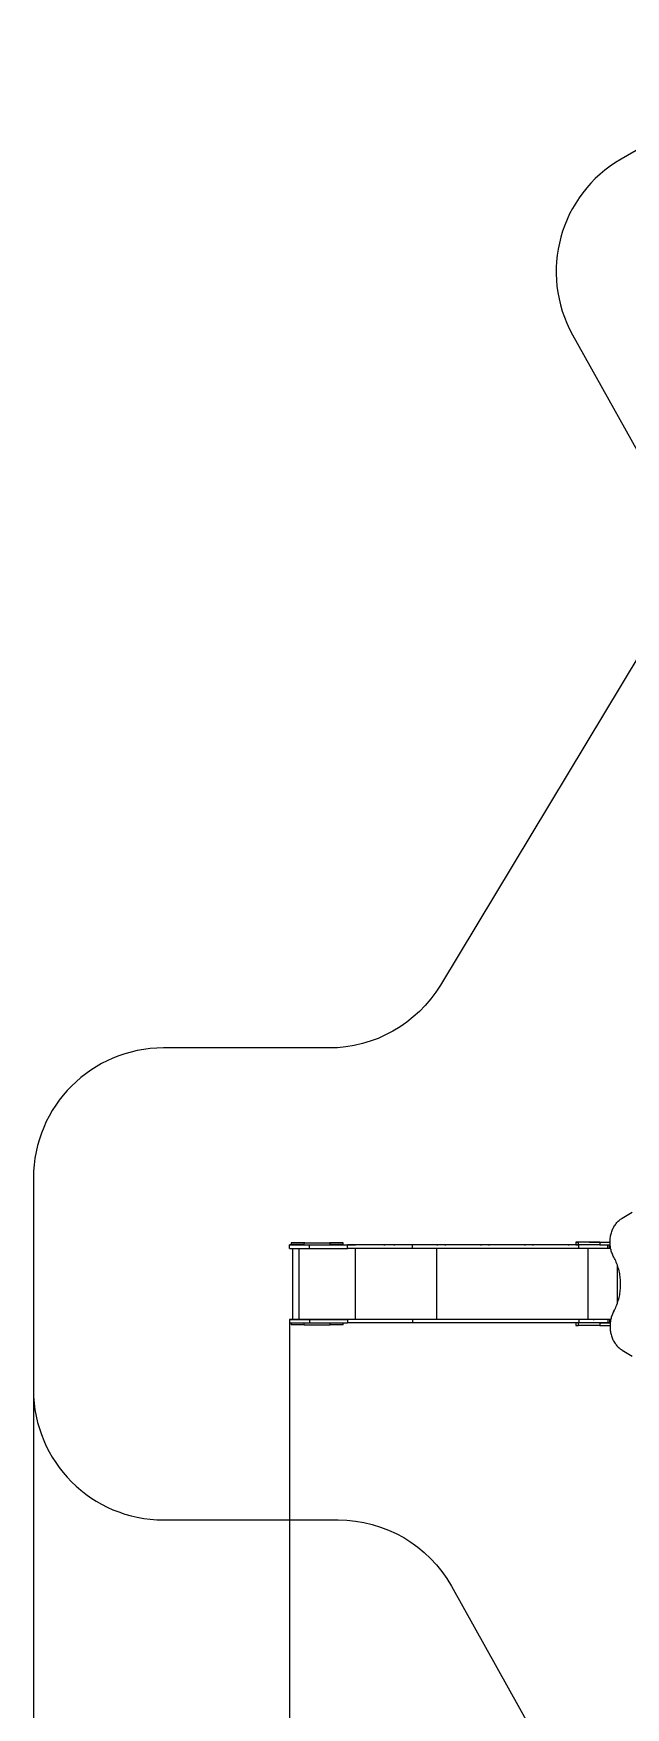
# Model space of a CAD drawing. Header units: millimetres. Extents: x -12977 to 11786, y -11805 to 10558.
# Drawn here: x -12977 to -8424, y -2319 to 10558 of the extents above; entities that cross this region are included whole.
import ezdxf

# ---------------------------------------------------------------- set-up
doc = ezdxf.new("R2010")
doc.units = ezdxf.units.MM
for name, color, linetype in [('DIKOM_ЗОНА', 80, 'Continuous'), ('DIKOM_ОБЪЕКТ', 7, 'Continuous'), ('DIKOM_РАЗМЕР_ЗОНА', 7, 'Continuous'), ('DIKOM_РАЗМЕР_ОБЪЕКТА', 7, 'Continuous')]:
    doc.layers.add(name, color=color, linetype=linetype)
doc.styles.add('style1', font='arial.ttf', dxfattribs={"width": 0.8})
doc.dimstyles.new('1-50', dxfattribs={"dimtxt": 300, "dimasz": 200, "dimexe": 100, "dimexo": 0, "dimgap": 100, "dimtad": 1, "dimtxsty": 'style1', "dimcen": 200, "dimclrd": 7, "dimclre": 7, "dimclrt": 7, "dimadec": 1, "dimazin": 2, "dimtfac": 1, "dimtmove": 0, "dimatfit": 2, "dimfxl": 0, "dimlwd": 25, "dimlwe": 18, "dimarcsym": 0})

# ---------------------------------------------------------------- blocks, each defined once
blk = doc.blocks.new('*D9')
at = {"layer": 'Defpoints', "color": 0, "transparency": 16777216}
for p in [(-11007, 666), (8788, 666), (8788, -10519)]:
    blk.add_point(p, dxfattribs=at)
at = {"layer": 'DIKOM_РАЗМЕР_ОБЪЕКТА', "color": 7, "lineweight": 18, "transparency": 16777216}
for p, q in [((-11007, 666), (-11007, -10619)), ((8788, 666), (8788, -10619))]:
    blk.add_line(p, q, dxfattribs=at)
at = {"layer": 'DIKOM_РАЗМЕР_ОБЪЕКТА', "color": 7, "lineweight": 25, "transparency": 16777216}
blk.add_line((-10807, -10519), (8588, -10519), dxfattribs=at)
at = {"layer": 'DIKOM_РАЗМЕР_ОБЪЕКТА', "color": 7, "transparency": 16777216}
for points in [[(-10807, -10485), (-10807, -10552), (-11007, -10519)], [(8588, -10485), (8588, -10552), (8788, -10519)]]:
    blk.add_solid(points, dxfattribs=at)
at = {"layer": 'DIKOM_РАЗМЕР_ОБЪЕКТА', "color": 7, "transparency": 16777216, "insert": (-1824, -10265), "char_height": 300, "attachment_point": 5, "style": 'style1'}
blk.add_mtext('19750', dxfattribs=at)
blk = doc.blocks.new('*D12')
at = {"layer": 'Defpoints', "color": 0, "transparency": 16777216}
for p in [(-12977, 124), (10765, 126), (10765, -11705)]:
    blk.add_point(p, dxfattribs=at)
at = {"layer": 'DIKOM_РАЗМЕР_ЗОНА', "color": 7, "lineweight": 18, "transparency": 16777216}
for p, q in [((-12977, 124), (-12977, -11805)), ((10765, 126), (10765, -11805))]:
    blk.add_line(p, q, dxfattribs=at)
at = {"layer": 'DIKOM_РАЗМЕР_ЗОНА', "color": 7, "lineweight": 25, "transparency": 16777216}
blk.add_line((-12777, -11705), (10565, -11705), dxfattribs=at)
at = {"layer": 'DIKOM_РАЗМЕР_ЗОНА', "color": 7, "transparency": 16777216}
for points in [[(-12777, -11671), (-12777, -11738), (-12977, -11705)], [(10565, -11671), (10565, -11738), (10765, -11705)]]:
    blk.add_solid(points, dxfattribs=at)
at = {"layer": 'DIKOM_РАЗМЕР_ЗОНА', "color": 7, "transparency": 16777216, "insert": (-1905, -11451), "char_height": 300, "attachment_point": 5, "style": 'style1'}
blk.add_mtext('23750', dxfattribs=at)

msp = doc.modelspace()

# ---------------------------------------------------------------- linework, layer by layer
at = {"layer": 'DIKOM_ЗОНА', "color": 3, "lineweight": 15}
msp.add_lwpolyline([(-1106.147, 8606.22), (-4253.605, 8606.22, -0.271818653), (-5126.753, 9118.766), (-5643.672, 10044.693, 0.418445476), (-7016.821, 10423.264), (-8457.038, 9591.754, 0.409936485), (-8830.283, 8238.448), (-8152.998, 7024.703, -0.269079133), (-8169.791, 6021.194), (-9847.45, 3237.855, -0.262907166), (-10703.902, 2754.082), (-11976.695, 2754.082, 0.414213562), (-12976.695, 1754.082), (-12976.695, 124.079, 0.414213562), (-11976.695, -875.921), (-10634.379, -875.921, -0.270743994), (-9763.189, -1384.975), (-8553.389, -3551.158, 0.271773263), (-7680.323, -4063.556), (-3297.211, -4063.556, -0.231724553), (-2507.202, -4450.46), (1665.068, -10883.842, 0.399038024)], format="xyb", dxfattribs=at)
at = {"layer": 'DIKOM_ОБЪЕКТ', "color": 7, "linetype": 'Continuous', "lineweight": 15}
for p, q in [((-8449.583, 1444.694), (-8371.602, 1491.761)), ((-11008.527, 1239.466), (-11008.529, 1239.471)), ((-11008.529, 1212.471), (-11008.529, 1239.471)), ((-11008.527, 1212.466), (-11008.529, 1212.471)), ((-11008.527, 1212.466), (-11008.527, 1239.466)), ((-10993.945, 1254.469), (-10993.945, 1239.469)), ((-10983.531, 1212.451), (-10983.532, 666.474)), ((-10934.399, 666.464), (-10934.399, 1212.441)), ((-10895.681, 1254.451), (-10695.711, 1254.45)), ((-10895.68, 1239.451), (-10895.681, 1254.451)), ((-10895.68, 1239.451), (-10695.711, 1239.451)), ((-10892.209, 1254.487), (-10692.24, 1254.487)), ((-10854.095, 1239.437), (-10562.709, 1239.436)), ((-10854.095, 1212.437), (-10854.095, 1239.437)), ((-10854.095, 1212.437), (-10562.709, 1212.436)), ((-10695.711, 1239.451), (-10695.711, 1254.45)), ((-10593.975, 1239.469), (-10593.975, 1254.468)), ((-10593.975, 1239.474), (-10499.304, 1239.474)), ((-10562.709, 1212.436), (-10562.709, 1239.436)), ((-10500.345, 666.463), (-10500.344, 1212.435)), ((-8783.8, 1239.211), (-10062.423, 1239.403)), ((-10062.422, 1212.403), (-10062.423, 1239.403)), ((-8783.8, 1212.211), (-10062.422, 1212.403)), ((-9874.987, 666.422), (-9874.987, 1212.375)), ((-8806.906, 1239.275), (-9836.424, 1239.43)), ((-8806.906, 1260.227), (-8806.906, 1239.227)), ((-8788.039, 1260.216), (-8788.039, 1239.216)), ((-8783.8, 1212.211), (-8783.8, 1239.211)), ((-8711.025, 666.247), (-8711.025, 1212.203)), ((-8687.515, 1260.229), (-8687.515, 1260.218)), ((-8639.395, 1260.214), (-8649.55, 1260.214)), ((-8647.286, 1260.229), (-8647.286, 1260.214)), ((-8621.857, 1260.142), (-8621.857, 1239.142)), ((-8558.816, 1212.197), (-8558.817, 1239.127)), ((-8547.984, 1212.197), (-8558.816, 1212.197)), ((-8550.777, 1260.225), (-8542.987, 1260.225)), ((-8550.777, 1260.225), (-8550.777, 1260.211)), ((-8542.986, 1260.236), (-8550.769, 1260.236)), ((-8542.986, 1260.211), (-8549.303, 1260.211)), ((-8547.984, 1212.197), (-8547.984, 1239.126)), ((-8486.041, 790.885), (-8486.042, 1083.289)), ((-11008.527, 666.466), (-11008.529, 666.471)), ((-11008.529, 666.471), (-11008.529, 639.471)), ((-11008.527, 666.466), (-11008.527, 639.466)), ((-10500.345, 666.463), (-10934.399, 666.464)), ((-10854.096, 666.437), (-10562.709, 666.436)), ((-10854.096, 666.437), (-10854.096, 639.437)), ((-10562.709, 666.436), (-10562.709, 639.436)), ((-8783.8, 666.211), (-10062.423, 666.403)), ((-10062.423, 666.403), (-10062.422, 639.403)), ((-8711.025, 666.247), (-9874.987, 666.422)), ((-8783.8, 666.211), (-8783.8, 639.211)), ((-8547.984, 666.197), (-8558.817, 666.197)), ((-8558.817, 666.197), (-8558.816, 639.197)), ((-8547.984, 666.197), (-8547.984, 639.197)), ((-11008.527, 639.466), (-11008.529, 639.471)), ((-10993.945, 639.454), (-10993.945, 624.469)), ((-10895.68, 624.451), (-10895.681, 639.439)), ((-10895.68, 624.451), (-10695.711, 624.451)), ((-10854.096, 639.437), (-10562.709, 639.436)), ((-10695.711, 624.451), (-10695.711, 639.437)), ((-10593.975, 624.469), (-10593.975, 639.436)), ((-8783.8, 639.211), (-10062.422, 639.403)), ((-8806.906, 639.215), (-8806.906, 618.227)), ((-8788.039, 639.211), (-8788.038, 618.216)), ((-8621.858, 639.142), (-8621.858, 618.142)), ((-8547.984, 639.197), (-8558.816, 639.197)), ((-8541.649, 639.196), (-8547.984, 639.197)), ((-8449.582, 429.475), (-8371.601, 382.395))]:
    msp.add_line(p, q, dxfattribs=at)
at = {"layer": 'DIKOM_ОБЪЕКТ', "color": 7, "linetype": 'Continuous', "lineweight": 15, "flags": 128}
for points in [[(-8513.914, 1145.418), (-8517.727, 1152.586), (-8521.293, 1159.941), (-8524.605, 1167.473), (-8527.657, 1175.167), (-8530.444, 1183.009), (-8532.962, 1190.988), (-8535.206, 1199.088), (-8537.172, 1207.296), (-8538.856, 1215.597), (-8540.256, 1223.976), (-8541.369, 1232.42), (-8542.193, 1240.912), (-8542.727, 1249.44), (-8542.971, 1257.988), (-8542.923, 1266.54), (-8542.583, 1275.083), (-8541.952, 1283.601), (-8541.032, 1292.079), (-8539.823, 1300.502), (-8538.328, 1308.857), (-8536.551, 1317.128), (-8534.492, 1325.301), (-8532.157, 1333.362), (-8529.55, 1341.297), (-8526.674, 1349.092), (-8523.535, 1356.733), (-8520.138, 1364.207), (-8516.49, 1371.501), (-8512.596, 1378.602), (-8508.463, 1385.499), (-8504.099, 1392.178), (-8499.511, 1398.629), (-8494.708, 1404.84), (-8489.697, 1410.801), (-8484.487, 1416.5), (-8479.087, 1421.928), (-8473.507, 1427.077), (-8467.756, 1431.935), (-8461.845, 1436.496), (-8455.783, 1440.751), (-8449.583, 1444.694)], [(-10993.945, 1239.48), (-10994.134, 1239.48), (-10997.089, 1239.478), (-10999.727, 1239.478), (-11002.033, 1239.477), (-11004.002, 1239.476), (-11005.623, 1239.475), (-11006.891, 1239.474), (-11007.8, 1239.473), (-11008.347, 1239.472), (-11008.529, 1239.471)], [(-11008.527, 1239.466), (-11008.342, 1239.464), (-11007.789, 1239.463), (-11006.869, 1239.461), (-11005.584, 1239.46), (-11003.938, 1239.459), (-11001.934, 1239.458), (-10999.576, 1239.456), (-10996.87, 1239.455), (-10993.824, 1239.454), (-10990.442, 1239.453), (-10986.732, 1239.451), (-10982.706, 1239.45), (-10978.37, 1239.449), (-10973.735, 1239.448), (-10968.812, 1239.447), (-10963.61, 1239.446), (-10958.145, 1239.445), (-10952.427, 1239.444), (-10946.469, 1239.443), (-10940.286, 1239.442), (-10933.892, 1239.442), (-10927.302, 1239.441), (-10920.529, 1239.44), (-10913.59, 1239.44), (-10906.503, 1239.439), (-10899.281, 1239.439), (-10891.942, 1239.438), (-10884.504, 1239.438), (-10876.983, 1239.438), (-10869.396, 1239.437), (-10861.761, 1239.437), (-10854.095, 1239.437)], [(-11008.527, 1212.466), (-11008.342, 1212.465), (-11007.789, 1212.463), (-11006.869, 1212.462), (-11005.584, 1212.46), (-11003.938, 1212.459), (-11001.934, 1212.458), (-10999.576, 1212.456), (-10996.871, 1212.455), (-10993.824, 1212.454), (-10990.442, 1212.452), (-10986.733, 1212.452), (-10982.706, 1212.45), (-10978.37, 1212.449), (-10973.734, 1212.448), (-10968.811, 1212.447), (-10963.611, 1212.446), (-10958.145, 1212.445), (-10952.427, 1212.444), (-10946.47, 1212.443), (-10940.286, 1212.442), (-10933.892, 1212.442), (-10927.302, 1212.441), (-10920.53, 1212.44), (-10913.591, 1212.44), (-10906.503, 1212.439), (-10899.281, 1212.439), (-10891.942, 1212.438), (-10884.504, 1212.438), (-10876.983, 1212.437), (-10869.396, 1212.437), (-10861.761, 1212.437), (-10854.095, 1212.437)], [(-10895.68, 1239.451), (-10901.601, 1239.451), (-10907.494, 1239.451), (-10913.34, 1239.452), (-10919.117, 1239.452), (-10924.807, 1239.452), (-10930.387, 1239.453), (-10935.839, 1239.453), (-10941.145, 1239.454), (-10946.285, 1239.454), (-10951.241, 1239.455), (-10955.996, 1239.455), (-10960.532, 1239.456), (-10964.835, 1239.457), (-10968.888, 1239.457), (-10972.679, 1239.458), (-10976.194, 1239.459), (-10979.419, 1239.46), (-10982.343, 1239.461), (-10984.958, 1239.462), (-10987.252, 1239.463), (-10989.219, 1239.464), (-10990.852, 1239.465), (-10992.143, 1239.466), (-10993.091, 1239.467), (-10993.689, 1239.468), (-10993.937, 1239.469), (-10993.945, 1239.469)], [(-10895.681, 1254.451), (-10901.601, 1254.451), (-10907.494, 1254.452), (-10913.34, 1254.452), (-10919.117, 1254.452), (-10924.806, 1254.452), (-10930.387, 1254.453), (-10935.84, 1254.453), (-10941.145, 1254.454), (-10946.285, 1254.454), (-10951.24, 1254.455), (-10955.995, 1254.455), (-10960.532, 1254.456), (-10964.835, 1254.457), (-10968.889, 1254.458), (-10972.679, 1254.458), (-10976.193, 1254.459), (-10979.418, 1254.46), (-10982.344, 1254.461), (-10984.958, 1254.462), (-10987.252, 1254.463), (-10989.219, 1254.464), (-10990.852, 1254.465), (-10992.144, 1254.466), (-10993.09, 1254.467), (-10993.689, 1254.468), (-10993.937, 1254.469), (-10993.835, 1254.47), (-10993.381, 1254.471), (-10992.577, 1254.472), (-10991.428, 1254.473), (-10989.937, 1254.474), (-10988.108, 1254.476), (-10985.948, 1254.476), (-10983.464, 1254.477), (-10980.668, 1254.478), (-10977.565, 1254.479), (-10974.17, 1254.48), (-10970.492, 1254.481), (-10966.546, 1254.482), (-10962.344, 1254.482), (-10957.903, 1254.483), (-10953.237, 1254.484), (-10948.362, 1254.484), (-10943.296, 1254.484), (-10938.057, 1254.485), (-10932.663, 1254.486), (-10927.133, 1254.486), (-10921.486, 1254.486), (-10915.743, 1254.487), (-10909.923, 1254.487), (-10904.047, 1254.487), (-10898.136, 1254.487), (-10892.209, 1254.487)], [(-10889.945, 1254.469), (-10890.144, 1254.469), (-10890.68, 1254.469), (-10891.506, 1254.469), (-10892.549, 1254.469), (-10893.715, 1254.469), (-10894.902, 1254.468), (-10896.005, 1254.468), (-10896.924, 1254.469), (-10897.578, 1254.469), (-10897.91, 1254.469), (-10897.889, 1254.47), (-10897.518, 1254.469), (-10896.83, 1254.47), (-10895.885, 1254.47), (-10894.767, 1254.47), (-10893.577, 1254.47), (-10892.419, 1254.47), (-10891.397, 1254.47), (-10890.601, 1254.47), (-10890.103, 1254.469), (-10889.945, 1254.469)], [(-10689.976, 1254.469), (-10690.174, 1254.468), (-10690.71, 1254.468), (-10691.536, 1254.468), (-10692.579, 1254.468), (-10693.745, 1254.468), (-10694.933, 1254.468), (-10696.035, 1254.468), (-10696.954, 1254.468), (-10697.609, 1254.468), (-10697.94, 1254.469), (-10697.919, 1254.469), (-10697.548, 1254.469), (-10696.86, 1254.469), (-10695.915, 1254.469), (-10694.797, 1254.469), (-10693.607, 1254.469), (-10692.449, 1254.469), (-10691.427, 1254.469), (-10690.631, 1254.469), (-10690.133, 1254.469), (-10689.976, 1254.469)], [(-10692.24, 1254.487), (-10686.32, 1254.487), (-10680.426, 1254.486), (-10674.58, 1254.486), (-10668.803, 1254.486), (-10663.114, 1254.485), (-10657.533, 1254.485), (-10652.081, 1254.485), (-10646.775, 1254.484), (-10641.635, 1254.484), (-10636.679, 1254.483), (-10631.925, 1254.483), (-10627.388, 1254.482), (-10623.085, 1254.481), (-10619.032, 1254.48), (-10615.241, 1254.48), (-10611.727, 1254.479), (-10608.501, 1254.478), (-10605.577, 1254.477), (-10602.962, 1254.476), (-10600.668, 1254.475), (-10598.701, 1254.474), (-10597.069, 1254.473), (-10595.777, 1254.472), (-10594.83, 1254.471), (-10594.231, 1254.47), (-10593.983, 1254.469), (-10594.086, 1254.468), (-10594.539, 1254.466), (-10595.342, 1254.465), (-10596.492, 1254.464), (-10597.983, 1254.463), (-10599.813, 1254.462), (-10601.973, 1254.462), (-10604.455, 1254.461), (-10607.253, 1254.46), (-10610.355, 1254.459), (-10613.75, 1254.458), (-10617.428, 1254.457), (-10621.375, 1254.457), (-10625.576, 1254.456), (-10630.018, 1254.455), (-10634.684, 1254.454), (-10639.558, 1254.454), (-10644.624, 1254.453), (-10649.863, 1254.452), (-10655.257, 1254.452), (-10660.787, 1254.452), (-10666.433, 1254.451), (-10672.177, 1254.451), (-10677.997, 1254.451), (-10683.873, 1254.45), (-10689.785, 1254.451), (-10695.711, 1254.45)], [(-10593.975, 1239.469), (-10594.086, 1239.468), (-10594.539, 1239.467), (-10595.342, 1239.466), (-10596.492, 1239.464), (-10597.984, 1239.463), (-10599.813, 1239.463), (-10601.972, 1239.461), (-10604.456, 1239.461), (-10607.252, 1239.46), (-10610.355, 1239.459), (-10613.751, 1239.458), (-10617.428, 1239.457), (-10621.374, 1239.456), (-10625.576, 1239.455), (-10630.017, 1239.454), (-10634.683, 1239.454), (-10639.559, 1239.454), (-10644.624, 1239.453), (-10649.863, 1239.452), (-10655.257, 1239.452), (-10660.788, 1239.452), (-10666.434, 1239.451), (-10672.177, 1239.451), (-10677.997, 1239.451), (-10683.873, 1239.451), (-10689.784, 1239.451), (-10695.711, 1239.451)], [(-10062.423, 1239.403), (-10075.574, 1239.405), (-10088.953, 1239.407), (-10102.553, 1239.409), (-10116.367, 1239.41), (-10130.389, 1239.412), (-10144.613, 1239.414), (-10159.032, 1239.415), (-10173.641, 1239.417), (-10188.432, 1239.419), (-10203.398, 1239.42), (-10218.533, 1239.421), (-10233.83, 1239.422), (-10249.282, 1239.424), (-10264.882, 1239.425), (-10280.625, 1239.426), (-10296.5, 1239.427), (-10312.501, 1239.428), (-10328.623, 1239.429), (-10344.857, 1239.43), (-10361.195, 1239.431), (-10377.631, 1239.432), (-10394.158, 1239.433), (-10410.766, 1239.433), (-10427.45, 1239.434), (-10444.201, 1239.434), (-10461.012, 1239.435), (-10477.875, 1239.436), (-10494.783, 1239.436), (-10511.729, 1239.436), (-10528.702, 1239.436), (-10545.699, 1239.436), (-10562.709, 1239.436)], [(-10062.422, 1212.403), (-10075.574, 1212.405), (-10088.954, 1212.407), (-10102.553, 1212.408), (-10116.367, 1212.41), (-10130.389, 1212.412), (-10144.613, 1212.413), (-10159.032, 1212.415), (-10173.641, 1212.417), (-10188.431, 1212.418), (-10203.398, 1212.42), (-10218.533, 1212.421), (-10233.831, 1212.423), (-10249.282, 1212.424), (-10264.883, 1212.425), (-10280.624, 1212.426), (-10296.5, 1212.427), (-10312.502, 1212.429), (-10328.623, 1212.429), (-10344.857, 1212.43), (-10361.196, 1212.431), (-10377.632, 1212.432), (-10394.158, 1212.433), (-10410.766, 1212.434), (-10427.45, 1212.434), (-10444.201, 1212.434), (-10461.012, 1212.435), (-10477.875, 1212.435), (-10494.783, 1212.436), (-10511.728, 1212.436), (-10528.702, 1212.436), (-10545.698, 1212.436), (-10562.709, 1212.436)], [(-9836.424, 1239.43), (-9851.478, 1239.432), (-9866.757, 1239.434), (-9882.257, 1239.436), (-9897.972, 1239.438), (-9913.897, 1239.44), (-9930.025, 1239.442), (-9946.353, 1239.444), (-9962.874, 1239.446), (-9979.583, 1239.448), (-9996.473, 1239.449), (-10013.541, 1239.451), (-10030.779, 1239.453), (-10048.182, 1239.455), (-10065.743, 1239.456), (-10083.458, 1239.457), (-10101.319, 1239.459), (-10119.322, 1239.46), (-10137.459, 1239.461), (-10155.725, 1239.463), (-10174.114, 1239.464), (-10192.618, 1239.465), (-10211.233, 1239.466), (-10229.952, 1239.467), (-10248.768, 1239.468), (-10267.674, 1239.469), (-10286.666, 1239.47), (-10305.736, 1239.47), (-10324.877, 1239.471), (-10344.084, 1239.472), (-10363.35, 1239.472), (-10382.667, 1239.472), (-10402.03, 1239.473), (-10421.433, 1239.473), (-10440.868, 1239.474), (-10460.33, 1239.474), (-10479.81, 1239.474), (-10499.304, 1239.474)], [(-10282.674, 1239.464), (-10282.496, 1239.463), (-10281.979, 1239.463), (-10281.168, 1239.463), (-10280.135, 1239.463), (-10278.973, 1239.463), (-10277.784, 1239.463), (-10276.674, 1239.463), (-10275.742, 1239.463), (-10275.071, 1239.464), (-10274.719, 1239.464), (-10274.719, 1239.464), (-10275.07, 1239.464), (-10275.742, 1239.464), (-10276.675, 1239.464), (-10277.785, 1239.465), (-10278.974, 1239.465), (-10280.136, 1239.464), (-10281.169, 1239.464), (-10281.979, 1239.464), (-10282.497, 1239.464), (-10282.674, 1239.464)], [(-10205.398, 1239.46), (-10205.221, 1239.46), (-10204.704, 1239.46), (-10203.892, 1239.46), (-10202.859, 1239.459), (-10201.697, 1239.459), (-10200.508, 1239.459), (-10199.398, 1239.459), (-10198.466, 1239.46), (-10197.794, 1239.46), (-10197.443, 1239.46), (-10197.443, 1239.46), (-10197.794, 1239.46), (-10198.467, 1239.461), (-10199.399, 1239.46), (-10200.508, 1239.461), (-10201.698, 1239.461), (-10202.86, 1239.461), (-10203.893, 1239.46), (-10204.703, 1239.46), (-10205.221, 1239.46), (-10205.398, 1239.46)], [(-9875.264, 1239.426), (-9875.086, 1239.426), (-9874.569, 1239.425), (-9873.758, 1239.425), (-9872.726, 1239.425), (-9871.563, 1239.425), (-9870.373, 1239.425), (-9869.264, 1239.426), (-9868.332, 1239.425), (-9867.66, 1239.425), (-9867.308, 1239.426), (-9867.309, 1239.426), (-9867.66, 1239.426), (-9868.332, 1239.427), (-9869.265, 1239.427), (-9870.375, 1239.427), (-9871.564, 1239.427), (-9872.726, 1239.427), (-9873.759, 1239.427), (-9874.57, 1239.426), (-9875.087, 1239.426), (-9875.264, 1239.426)], [(-9813.976, 1239.417), (-9813.798, 1239.417), (-9813.281, 1239.416), (-9812.47, 1239.416), (-9811.437, 1239.416), (-9810.275, 1239.416), (-9809.085, 1239.416), (-9807.975, 1239.416), (-9807.044, 1239.416), (-9806.372, 1239.417), (-9806.02, 1239.417), (-9806.02, 1239.417), (-9806.372, 1239.417), (-9807.044, 1239.417), (-9807.976, 1239.417), (-9809.086, 1239.417), (-9810.275, 1239.418), (-9811.438, 1239.418), (-9812.47, 1239.417), (-9813.281, 1239.417), (-9813.798, 1239.417), (-9813.976, 1239.417)], [(-9538.178, 1239.375), (-9537.999, 1239.375), (-9537.482, 1239.375), (-9536.671, 1239.375), (-9535.639, 1239.375), (-9534.476, 1239.374), (-9533.287, 1239.375), (-9532.177, 1239.375), (-9531.245, 1239.374), (-9530.574, 1239.375), (-9530.222, 1239.375), (-9530.222, 1239.375), (-9530.574, 1239.376), (-9531.245, 1239.376), (-9532.178, 1239.376), (-9533.288, 1239.376), (-9534.477, 1239.376), (-9535.639, 1239.376), (-9536.672, 1239.376), (-9537.483, 1239.375), (-9538, 1239.376), (-9538.178, 1239.375)], [(-9476.89, 1239.366), (-9476.711, 1239.366), (-9476.194, 1239.366), (-9475.382, 1239.366), (-9474.351, 1239.366), (-9473.188, 1239.365), (-9471.998, 1239.365), (-9470.888, 1239.365), (-9469.957, 1239.366), (-9469.285, 1239.366), (-9468.933, 1239.366), (-9468.933, 1239.366), (-9469.285, 1239.367), (-9469.957, 1239.367), (-9470.89, 1239.367), (-9472, 1239.367), (-9473.188, 1239.367), (-9474.351, 1239.367), (-9475.383, 1239.366), (-9476.195, 1239.366), (-9476.711, 1239.366), (-9476.89, 1239.366)], [(-9201.091, 1239.325), (-9200.913, 1239.325), (-9200.396, 1239.325), (-9199.584, 1239.324), (-9198.552, 1239.324), (-9197.39, 1239.324), (-9196.201, 1239.324), (-9195.09, 1239.324), (-9194.159, 1239.325), (-9193.487, 1239.324), (-9193.136, 1239.325), (-9193.136, 1239.325), (-9193.488, 1239.325), (-9194.159, 1239.325), (-9195.091, 1239.325), (-9196.201, 1239.325), (-9197.39, 1239.325), (-9198.553, 1239.326), (-9199.585, 1239.325), (-9200.396, 1239.326), (-9200.913, 1239.325), (-9201.091, 1239.325)], [(-9139.803, 1239.316), (-9139.625, 1239.315), (-9139.107, 1239.315), (-9138.296, 1239.315), (-9137.264, 1239.315), (-9136.101, 1239.315), (-9134.912, 1239.315), (-9133.802, 1239.315), (-9132.87, 1239.315), (-9132.198, 1239.315), (-9131.847, 1239.316), (-9131.847, 1239.316), (-9132.199, 1239.316), (-9132.87, 1239.316), (-9133.803, 1239.316), (-9134.913, 1239.316), (-9136.102, 1239.316), (-9137.264, 1239.316), (-9138.297, 1239.316), (-9139.108, 1239.316), (-9139.625, 1239.316), (-9139.803, 1239.316)], [(-8864.005, 1239.274), (-8863.827, 1239.274), (-8863.309, 1239.274), (-8862.498, 1239.273), (-8861.466, 1239.273), (-8860.303, 1239.273), (-8859.114, 1239.273), (-8858.004, 1239.273), (-8857.072, 1239.274), (-8856.4, 1239.274), (-8856.049, 1239.274), (-8856.049, 1239.274), (-8856.401, 1239.275), (-8857.072, 1239.275), (-8858.005, 1239.275), (-8859.115, 1239.275), (-8860.303, 1239.275), (-8861.466, 1239.275), (-8862.499, 1239.275), (-8863.31, 1239.275), (-8863.826, 1239.274), (-8864.005, 1239.274)], [(-8806.906, 1239.227), (-8806.875, 1239.226), (-8806.547, 1239.225), (-8805.861, 1239.224), (-8804.82, 1239.223), (-8803.428, 1239.222), (-8801.688, 1239.221), (-8799.608, 1239.22), (-8797.193, 1239.219), (-8794.454, 1239.218), (-8791.399, 1239.217), (-8788.039, 1239.216)], [(-8636.735, 1260.241), (-8641.489, 1260.242), (-8646.46, 1260.242), (-8651.63, 1260.243), (-8656.979, 1260.243), (-8662.491, 1260.243), (-8668.147, 1260.244), (-8673.925, 1260.244), (-8679.806, 1260.244), (-8685.77, 1260.245), (-8691.797, 1260.245), (-8697.864, 1260.245), (-8703.951, 1260.245), (-8710.037, 1260.245), (-8716.101, 1260.245), (-8722.121, 1260.245), (-8728.077, 1260.245), (-8733.948, 1260.244), (-8739.713, 1260.244), (-8745.354, 1260.244), (-8750.849, 1260.243), (-8756.18, 1260.242), (-8761.328, 1260.242), (-8766.276, 1260.242), (-8771.005, 1260.241), (-8775.501, 1260.24), (-8779.747, 1260.239), (-8783.728, 1260.238), (-8787.43, 1260.237), (-8790.842, 1260.237), (-8793.95, 1260.236), (-8796.745, 1260.235), (-8799.215, 1260.234), (-8801.354, 1260.233), (-8803.153, 1260.232), (-8804.605, 1260.23), (-8805.707, 1260.229), (-8806.455, 1260.228), (-8806.844, 1260.227), (-8806.875, 1260.226), (-8806.548, 1260.225), (-8805.861, 1260.224), (-8804.82, 1260.223), (-8803.428, 1260.222), (-8801.688, 1260.221), (-8799.607, 1260.22), (-8797.193, 1260.219), (-8794.454, 1260.218), (-8791.399, 1260.217), (-8788.039, 1260.216)], [(-8621.857, 1260.142), (-8632.603, 1260.148), (-8643.693, 1260.154), (-8655.126, 1260.159), (-8666.901, 1260.165), (-8679.016, 1260.171), (-8691.471, 1260.176), (-8704.265, 1260.182), (-8717.394, 1260.188), (-8730.859, 1260.194), (-8744.657, 1260.199), (-8758.788, 1260.205), (-8773.249, 1260.211), (-8788.039, 1260.216)], [(-8621.857, 1239.142), (-8632.603, 1239.148), (-8643.692, 1239.153), (-8655.126, 1239.159), (-8666.901, 1239.165), (-8679.016, 1239.171), (-8691.471, 1239.176), (-8704.265, 1239.182), (-8717.394, 1239.188), (-8730.859, 1239.194), (-8744.657, 1239.199), (-8758.788, 1239.205), (-8773.249, 1239.211), (-8788.039, 1239.216)], [(-8769.336, 1239.209), (-8775.18, 1239.21), (-8783.8, 1239.211)], [(-8558.816, 1212.197), (-8569.921, 1212.196), (-8581.015, 1212.196), (-8592.086, 1212.196), (-8603.124, 1212.197), (-8614.118, 1212.197), (-8625.055, 1212.198), (-8635.927, 1212.198), (-8646.719, 1212.198), (-8657.424, 1212.199), (-8668.03, 1212.2), (-8678.526, 1212.2), (-8688.901, 1212.201), (-8699.145, 1212.202), (-8709.248, 1212.203), (-8719.199, 1212.203), (-8728.989, 1212.204), (-8738.609, 1212.205), (-8748.046, 1212.206), (-8757.293, 1212.207), (-8766.341, 1212.209), (-8775.18, 1212.21), (-8783.8, 1212.211)], [(-8687.515, 1260.229), (-8690.518, 1260.229), (-8693.272, 1260.228), (-8695.75, 1260.228), (-8697.93, 1260.227), (-8699.79, 1260.226), (-8701.314, 1260.225), (-8702.487, 1260.225), (-8703.299, 1260.224), (-8703.741, 1260.224), (-8703.809, 1260.223), (-8703.504, 1260.222), (-8702.828, 1260.222), (-8701.786, 1260.221), (-8700.39, 1260.22), (-8698.65, 1260.219), (-8696.586, 1260.219), (-8694.215, 1260.219), (-8691.559, 1260.218), (-8688.644, 1260.218), (-8685.497, 1260.217), (-8682.147, 1260.217)], [(-8647.286, 1260.229), (-8650.775, 1260.23), (-8654.399, 1260.23), (-8658.127, 1260.23), (-8661.924, 1260.23), (-8665.757, 1260.23), (-8669.588, 1260.23), (-8673.382, 1260.23), (-8677.107, 1260.23), (-8680.725, 1260.23), (-8684.205, 1260.229), (-8687.515, 1260.229)], [(-8682.147, 1260.217), (-8678.173, 1260.217), (-8674.167, 1260.216), (-8670.132, 1260.216), (-8666.069, 1260.215), (-8661.978, 1260.215), (-8657.861, 1260.215), (-8653.717, 1260.215), (-8649.55, 1260.214)], [(-8671.993, 1260.21), (-8671.816, 1260.21), (-8671.298, 1260.21), (-8670.487, 1260.209), (-8669.454, 1260.209), (-8668.292, 1260.21), (-8667.103, 1260.209), (-8665.993, 1260.209), (-8665.061, 1260.21), (-8664.39, 1260.21), (-8664.038, 1260.21), (-8664.038, 1260.21), (-8664.389, 1260.21), (-8665.062, 1260.211), (-8665.994, 1260.211), (-8667.104, 1260.21), (-8668.293, 1260.211), (-8669.455, 1260.211), (-8670.487, 1260.211), (-8671.298, 1260.21), (-8671.816, 1260.21), (-8671.993, 1260.21)], [(-8647.286, 1260.229), (-8639.102, 1260.229), (-8630.75, 1260.228), (-8622.248, 1260.227), (-8613.612, 1260.227), (-8604.856, 1260.226), (-8596, 1260.226), (-8587.058, 1260.226), (-8578.047, 1260.225), (-8568.986, 1260.226), (-8559.89, 1260.226), (-8550.777, 1260.225)], [(-8639.395, 1260.214), (-8629.667, 1260.213), (-8619.84, 1260.213), (-8609.924, 1260.212), (-8599.936, 1260.212), (-8589.884, 1260.212), (-8579.783, 1260.211), (-8569.644, 1260.211), (-8559.48, 1260.211), (-8549.303, 1260.211)], [(-8636.735, 1260.241), (-8630.372, 1260.24), (-8623.805, 1260.24), (-8617.048, 1260.239), (-8610.122, 1260.238), (-8603.042, 1260.237), (-8595.828, 1260.237), (-8588.497, 1260.237), (-8581.069, 1260.236), (-8573.563, 1260.236), (-8565.998, 1260.236), (-8558.393, 1260.236), (-8550.769, 1260.236)], [(-8621.857, 1260.142), (-8619.46, 1260.141), (-8616.734, 1260.139), (-8613.685, 1260.138), (-8610.321, 1260.137), (-8606.65, 1260.136), (-8602.68, 1260.135), (-8598.42, 1260.134), (-8593.881, 1260.133), (-8589.073, 1260.132), (-8584.007, 1260.131), (-8578.696, 1260.13), (-8573.151, 1260.129), (-8567.387, 1260.129), (-8561.415, 1260.127), (-8555.25, 1260.127), (-8548.908, 1260.127), (-8542.986, 1260.126)], [(-8621.857, 1239.142), (-8619.46, 1239.141), (-8616.734, 1239.139), (-8613.685, 1239.138), (-8610.321, 1239.137), (-8606.65, 1239.136), (-8602.68, 1239.135), (-8598.42, 1239.134), (-8593.881, 1239.132), (-8589.073, 1239.132), (-8584.007, 1239.131), (-8578.696, 1239.13), (-8573.152, 1239.129), (-8567.387, 1239.129), (-8561.415, 1239.127), (-8555.25, 1239.127), (-8548.908, 1239.127), (-8542.401, 1239.126), (-8542.044, 1239.126)], [(-8538.202, 1212.196), (-8540.624, 1212.196), (-8547.984, 1212.197)], [(-8513.914, 728.76), (-8508.68, 738.486), (-8503.7, 748.409), (-8498.977, 758.519), (-8494.517, 768.806), (-8490.323, 779.26), (-8486.4, 789.87), (-8482.752, 800.626), (-8479.382, 811.518), (-8476.294, 822.533), (-8473.491, 833.662), (-8470.975, 844.894), (-8468.75, 856.217), (-8466.816, 867.62), (-8465.177, 879.092), (-8463.834, 890.621), (-8462.788, 902.197), (-8462.039, 913.807), (-8461.591, 925.44), (-8461.441, 937.085), (-8461.59, 948.73), (-8462.039, 960.363), (-8462.788, 971.974), (-8463.834, 983.549), (-8465.177, 995.079), (-8466.816, 1006.551), (-8468.749, 1017.954), (-8470.975, 1029.278), (-8473.491, 1040.51), (-8476.294, 1051.639), (-8479.382, 1062.656), (-8482.752, 1073.547), (-8486.4, 1084.304), (-8490.323, 1094.915), (-8494.516, 1105.369), (-8498.978, 1115.657), (-8503.701, 1125.768), (-8508.68, 1135.691), (-8513.914, 1145.418)], [(-10983.531, 666.482), (-10987.314, 666.481), (-10990.87, 666.48), (-10994.133, 666.479), (-10997.089, 666.479), (-10999.727, 666.478), (-11002.033, 666.477), (-11004.002, 666.476), (-11005.623, 666.475), (-11006.891, 666.474), (-11007.8, 666.473), (-11008.347, 666.472), (-11008.529, 666.471)], [(-11008.527, 666.466), (-11008.342, 666.464), (-11007.789, 666.463), (-11006.869, 666.461), (-11005.584, 666.46), (-11003.938, 666.459), (-11001.934, 666.458), (-10999.576, 666.456), (-10996.87, 666.455), (-10993.824, 666.454), (-10990.442, 666.453), (-10986.732, 666.451), (-10982.706, 666.45), (-10978.37, 666.449), (-10973.735, 666.448), (-10968.812, 666.447), (-10963.61, 666.446), (-10958.145, 666.445), (-10952.427, 666.444), (-10946.469, 666.443), (-10940.286, 666.442), (-10933.892, 666.441), (-10927.302, 666.441), (-10920.529, 666.44), (-10913.59, 666.44), (-10906.503, 666.439), (-10899.281, 666.439), (-10891.942, 666.438), (-10884.504, 666.438), (-10876.983, 666.438), (-10869.396, 666.437), (-10861.761, 666.437), (-10854.096, 666.437)], [(-10934.399, 666.464), (-10938.612, 666.464), (-10942.789, 666.465), (-10946.899, 666.465), (-10950.915, 666.465), (-10954.807, 666.465), (-10958.547, 666.466), (-10962.11, 666.466), (-10965.468, 666.467), (-10968.598, 666.467), (-10971.479, 666.468), (-10974.09, 666.468), (-10976.411, 666.469), (-10978.428, 666.47), (-10980.123, 666.47), (-10981.487, 666.471), (-10982.51, 666.472), (-10983.183, 666.472), (-10983.503, 666.473), (-10983.532, 666.474)], [(-10062.423, 666.403), (-10075.574, 666.405), (-10088.953, 666.407), (-10102.553, 666.409), (-10116.367, 666.41), (-10130.389, 666.412), (-10144.613, 666.414), (-10159.032, 666.415), (-10173.641, 666.417), (-10188.432, 666.419), (-10203.397, 666.42), (-10218.533, 666.421), (-10233.83, 666.422), (-10249.282, 666.424), (-10264.882, 666.425), (-10280.625, 666.427), (-10296.5, 666.427), (-10312.501, 666.428), (-10328.623, 666.43), (-10344.857, 666.43), (-10361.195, 666.431), (-10377.631, 666.432), (-10394.158, 666.433), (-10410.766, 666.433), (-10427.45, 666.434), (-10444.201, 666.434), (-10461.012, 666.435), (-10477.876, 666.435), (-10494.783, 666.436), (-10511.729, 666.436), (-10528.702, 666.436), (-10545.699, 666.436), (-10562.709, 666.436)], [(-9874.987, 666.422), (-9889.586, 666.423), (-9904.41, 666.426), (-9919.454, 666.428), (-9934.71, 666.43), (-9950.175, 666.432), (-9965.844, 666.434), (-9981.71, 666.435), (-9997.767, 666.437), (-10014.01, 666.439), (-10030.433, 666.44), (-10047.03, 666.442), (-10063.797, 666.444), (-10080.724, 666.445), (-10097.808, 666.447), (-10115.042, 666.448), (-10132.421, 666.45), (-10149.937, 666.451), (-10167.584, 666.452), (-10185.356, 666.453), (-10203.248, 666.454), (-10221.251, 666.455), (-10239.361, 666.456), (-10257.57, 666.457), (-10275.872, 666.458), (-10294.261, 666.459), (-10312.73, 666.46), (-10331.272, 666.46), (-10349.88, 666.461), (-10368.548, 666.461), (-10387.27, 666.462), (-10406.038, 666.462), (-10424.847, 666.462), (-10443.688, 666.463), (-10462.556, 666.463), (-10481.444, 666.463), (-10500.345, 666.463)], [(-8558.817, 666.197), (-8569.921, 666.196), (-8581.015, 666.196), (-8592.086, 666.197), (-8603.124, 666.197), (-8614.118, 666.197), (-8625.055, 666.197), (-8635.926, 666.198), (-8646.72, 666.198), (-8657.424, 666.199), (-8668.03, 666.199), (-8678.526, 666.2), (-8688.901, 666.201), (-8699.145, 666.202), (-8709.248, 666.203), (-8719.199, 666.203), (-8728.99, 666.204), (-8738.608, 666.205), (-8748.046, 666.206), (-8757.293, 666.208), (-8766.341, 666.209), (-8775.179, 666.21), (-8783.8, 666.211)], [(-8537.315, 666.233), (-8541.343, 666.233), (-8552.281, 666.233), (-8563.152, 666.234), (-8573.944, 666.234), (-8584.65, 666.235), (-8595.255, 666.236), (-8605.751, 666.236), (-8616.126, 666.236), (-8626.37, 666.237), (-8636.473, 666.238), (-8646.425, 666.239), (-8656.215, 666.24), (-8665.834, 666.241), (-8675.272, 666.242), (-8684.519, 666.243), (-8693.566, 666.244), (-8702.405, 666.246), (-8711.025, 666.247)], [(-8663.993, 666.21), (-8664.171, 666.21), (-8664.688, 666.21), (-8665.499, 666.209), (-8666.532, 666.209), (-8667.694, 666.21), (-8668.883, 666.209), (-8669.993, 666.209), (-8670.925, 666.21), (-8671.597, 666.21), (-8671.948, 666.21), (-8671.949, 666.21), (-8671.598, 666.21), (-8670.926, 666.211), (-8669.994, 666.211), (-8668.884, 666.211), (-8667.695, 666.211), (-8666.532, 666.21), (-8665.5, 666.211), (-8664.689, 666.21), (-8664.171, 666.21), (-8663.993, 666.21)], [(-8537.323, 666.196), (-8540.624, 666.196), (-8547.984, 666.197)], [(-8513.914, 728.76), (-8517.728, 721.593), (-8521.293, 714.238), (-8524.604, 706.707), (-8527.657, 699.014), (-8530.444, 691.171), (-8532.963, 683.193), (-8535.206, 675.093), (-8537.172, 666.886), (-8538.856, 658.585), (-8540.256, 650.207), (-8541.369, 641.763), (-8542.193, 633.269), (-8542.728, 624.742), (-8542.971, 616.194), (-8542.922, 607.642), (-8542.583, 599.099), (-8541.952, 590.582), (-8541.032, 582.103), (-8539.824, 573.679), (-8538.329, 565.324), (-8536.551, 557.053), (-8534.493, 548.88), (-8532.158, 540.819), (-8529.55, 532.883), (-8526.674, 525.088), (-8523.535, 517.447), (-8520.138, 509.972), (-8516.49, 502.677), (-8512.595, 495.575), (-8508.464, 488.678), (-8504.099, 481.998), (-8499.512, 475.546), (-8494.708, 469.335), (-8489.697, 463.374), (-8484.487, 457.673), (-8479.087, 452.244), (-8473.507, 447.095), (-8467.756, 442.236), (-8461.845, 437.674), (-8455.783, 433.418), (-8449.582, 429.475)], [(-11008.527, 639.466), (-11008.342, 639.465), (-11007.789, 639.463), (-11006.869, 639.462), (-11005.584, 639.46), (-11003.938, 639.459), (-11001.934, 639.458), (-10999.576, 639.456), (-10996.871, 639.455), (-10993.824, 639.454), (-10990.442, 639.452), (-10986.733, 639.452), (-10982.706, 639.45), (-10978.37, 639.449), (-10973.734, 639.448), (-10968.811, 639.447), (-10963.611, 639.446), (-10958.145, 639.445), (-10952.427, 639.444), (-10946.47, 639.443), (-10940.286, 639.442), (-10933.892, 639.441), (-10927.302, 639.441), (-10920.53, 639.44), (-10913.591, 639.44), (-10906.503, 639.439), (-10899.281, 639.439), (-10891.942, 639.438), (-10884.504, 639.438), (-10876.983, 639.438), (-10869.396, 639.437), (-10861.761, 639.437), (-10854.096, 639.437)], [(-10895.68, 624.451), (-10901.601, 624.451), (-10907.494, 624.451), (-10913.34, 624.452), (-10919.117, 624.452), (-10924.807, 624.452), (-10930.387, 624.453), (-10935.839, 624.453), (-10941.146, 624.454), (-10946.285, 624.454), (-10951.241, 624.455), (-10955.996, 624.455), (-10960.532, 624.456), (-10964.835, 624.457), (-10968.888, 624.457), (-10972.679, 624.458), (-10976.193, 624.459), (-10979.419, 624.46), (-10982.343, 624.461), (-10984.958, 624.462), (-10987.252, 624.463), (-10989.22, 624.464), (-10990.851, 624.465), (-10992.143, 624.466), (-10993.091, 624.467), (-10993.689, 624.468), (-10993.938, 624.469), (-10993.945, 624.469)], [(-10593.975, 624.469), (-10594.085, 624.467), (-10594.539, 624.467), (-10595.343, 624.466), (-10596.492, 624.465), (-10597.984, 624.463), (-10599.812, 624.463), (-10601.972, 624.461), (-10604.455, 624.46), (-10607.252, 624.46), (-10610.355, 624.459), (-10613.751, 624.458), (-10617.428, 624.457), (-10621.374, 624.456), (-10625.576, 624.455), (-10630.017, 624.455), (-10634.684, 624.454), (-10639.559, 624.454), (-10644.624, 624.453), (-10649.863, 624.453), (-10655.257, 624.452), (-10660.787, 624.451), (-10666.434, 624.451), (-10672.177, 624.451), (-10677.997, 624.451), (-10683.873, 624.451), (-10689.784, 624.451), (-10695.711, 624.451)], [(-10062.422, 639.403), (-10075.574, 639.405), (-10088.954, 639.407), (-10102.553, 639.409), (-10116.367, 639.41), (-10130.389, 639.412), (-10144.613, 639.414), (-10159.032, 639.415), (-10173.641, 639.417), (-10188.431, 639.419), (-10203.398, 639.42), (-10218.533, 639.421), (-10233.831, 639.423), (-10249.282, 639.423), (-10264.883, 639.425), (-10280.624, 639.426), (-10296.5, 639.427), (-10312.502, 639.429), (-10328.623, 639.429), (-10344.857, 639.43), (-10361.196, 639.431), (-10377.632, 639.432), (-10394.158, 639.433), (-10410.766, 639.434), (-10427.45, 639.434), (-10444.201, 639.434), (-10461.012, 639.435), (-10477.875, 639.435), (-10494.783, 639.436), (-10511.728, 639.436), (-10528.702, 639.436), (-10545.698, 639.436), (-10562.709, 639.436)], [(-8806.906, 618.227), (-8806.875, 618.226), (-8806.548, 618.225), (-8805.861, 618.224), (-8804.82, 618.223), (-8803.427, 618.222), (-8801.688, 618.221), (-8799.607, 618.22), (-8797.193, 618.219), (-8794.454, 618.218), (-8791.399, 618.217), (-8788.038, 618.216)], [(-8621.858, 618.142), (-8632.602, 618.148), (-8643.693, 618.154), (-8655.125, 618.159), (-8666.9, 618.165), (-8679.016, 618.171), (-8691.472, 618.177), (-8704.264, 618.182), (-8717.394, 618.188), (-8730.859, 618.194), (-8744.657, 618.199), (-8758.788, 618.205), (-8773.249, 618.211), (-8788.038, 618.216)], [(-8558.816, 639.197), (-8569.921, 639.196), (-8581.015, 639.196), (-8592.086, 639.197), (-8603.124, 639.197), (-8614.118, 639.197), (-8625.055, 639.197), (-8635.926, 639.198), (-8646.719, 639.198), (-8657.424, 639.199), (-8668.03, 639.2), (-8678.526, 639.2), (-8688.901, 639.201), (-8699.145, 639.202), (-8709.248, 639.203), (-8719.199, 639.203), (-8728.99, 639.204), (-8738.608, 639.205), (-8748.046, 639.206), (-8757.293, 639.207), (-8766.341, 639.209), (-8775.18, 639.21), (-8783.8, 639.211)], [(-8621.858, 639.142), (-8632.602, 639.148), (-8643.693, 639.154), (-8655.125, 639.159), (-8666.9, 639.165), (-8679.016, 639.171), (-8691.472, 639.177), (-8704.264, 639.182), (-8717.394, 639.188), (-8730.859, 639.194), (-8744.657, 639.199), (-8758.788, 639.205), (-8769.336, 639.209)], [(-8621.858, 639.142), (-8619.46, 639.141), (-8616.734, 639.139), (-8613.685, 639.138), (-8610.321, 639.137), (-8606.65, 639.136), (-8602.68, 639.135), (-8598.42, 639.134), (-8593.881, 639.133), (-8589.073, 639.132), (-8584.007, 639.131), (-8578.696, 639.13), (-8573.151, 639.129), (-8567.387, 639.129), (-8561.414, 639.127), (-8555.25, 639.127), (-8548.907, 639.126), (-8542.401, 639.126), (-8541.656, 639.126)], [(-8621.858, 618.142), (-8619.46, 618.141), (-8616.734, 618.139), (-8613.685, 618.138), (-8610.321, 618.137), (-8606.649, 618.136), (-8602.68, 618.135), (-8598.42, 618.134), (-8593.882, 618.133), (-8589.073, 618.132), (-8584.007, 618.131), (-8578.696, 618.13), (-8573.151, 618.129), (-8567.387, 618.129), (-8561.415, 618.127), (-8555.25, 618.127), (-8548.907, 618.126), (-8542.99, 618.126)]]:
    msp.add_lwpolyline(points, dxfattribs=at)

# ---------------------------------------------------------------- dimensions: what is measured, and where the dimension line sits
at = {"layer": 'DIKOM_РАЗМЕР_ЗОНА'}
dim = msp.add_linear_dim(base=(10764.904, -11704.658), p1=(-12976.695, 124.079), p2=(10764.904, 125.672), text='23750', dimstyle='1-50', dxfattribs=at)
dim.commit()
dim.dimension.update_dxf_attribs({"geometry": '*D12', "text_midpoint": (-1904.628, -11704.658), "dimtype": 160})
at = {"layer": 'DIKOM_РАЗМЕР_ОБЪЕКТА'}
dim = msp.add_linear_dim(base=(8787.993, -10518.658), p1=(-11007.417, 666.079), p2=(8787.993, 666.082), text='19750', dimstyle='1-50', dxfattribs=at)
dim.commit()
dim.dimension.update_dxf_attribs({"geometry": '*D9', "text_midpoint": (-1823.628, -10518.658), "dimtype": 160})

doc.saveas('drawing.dxf')
